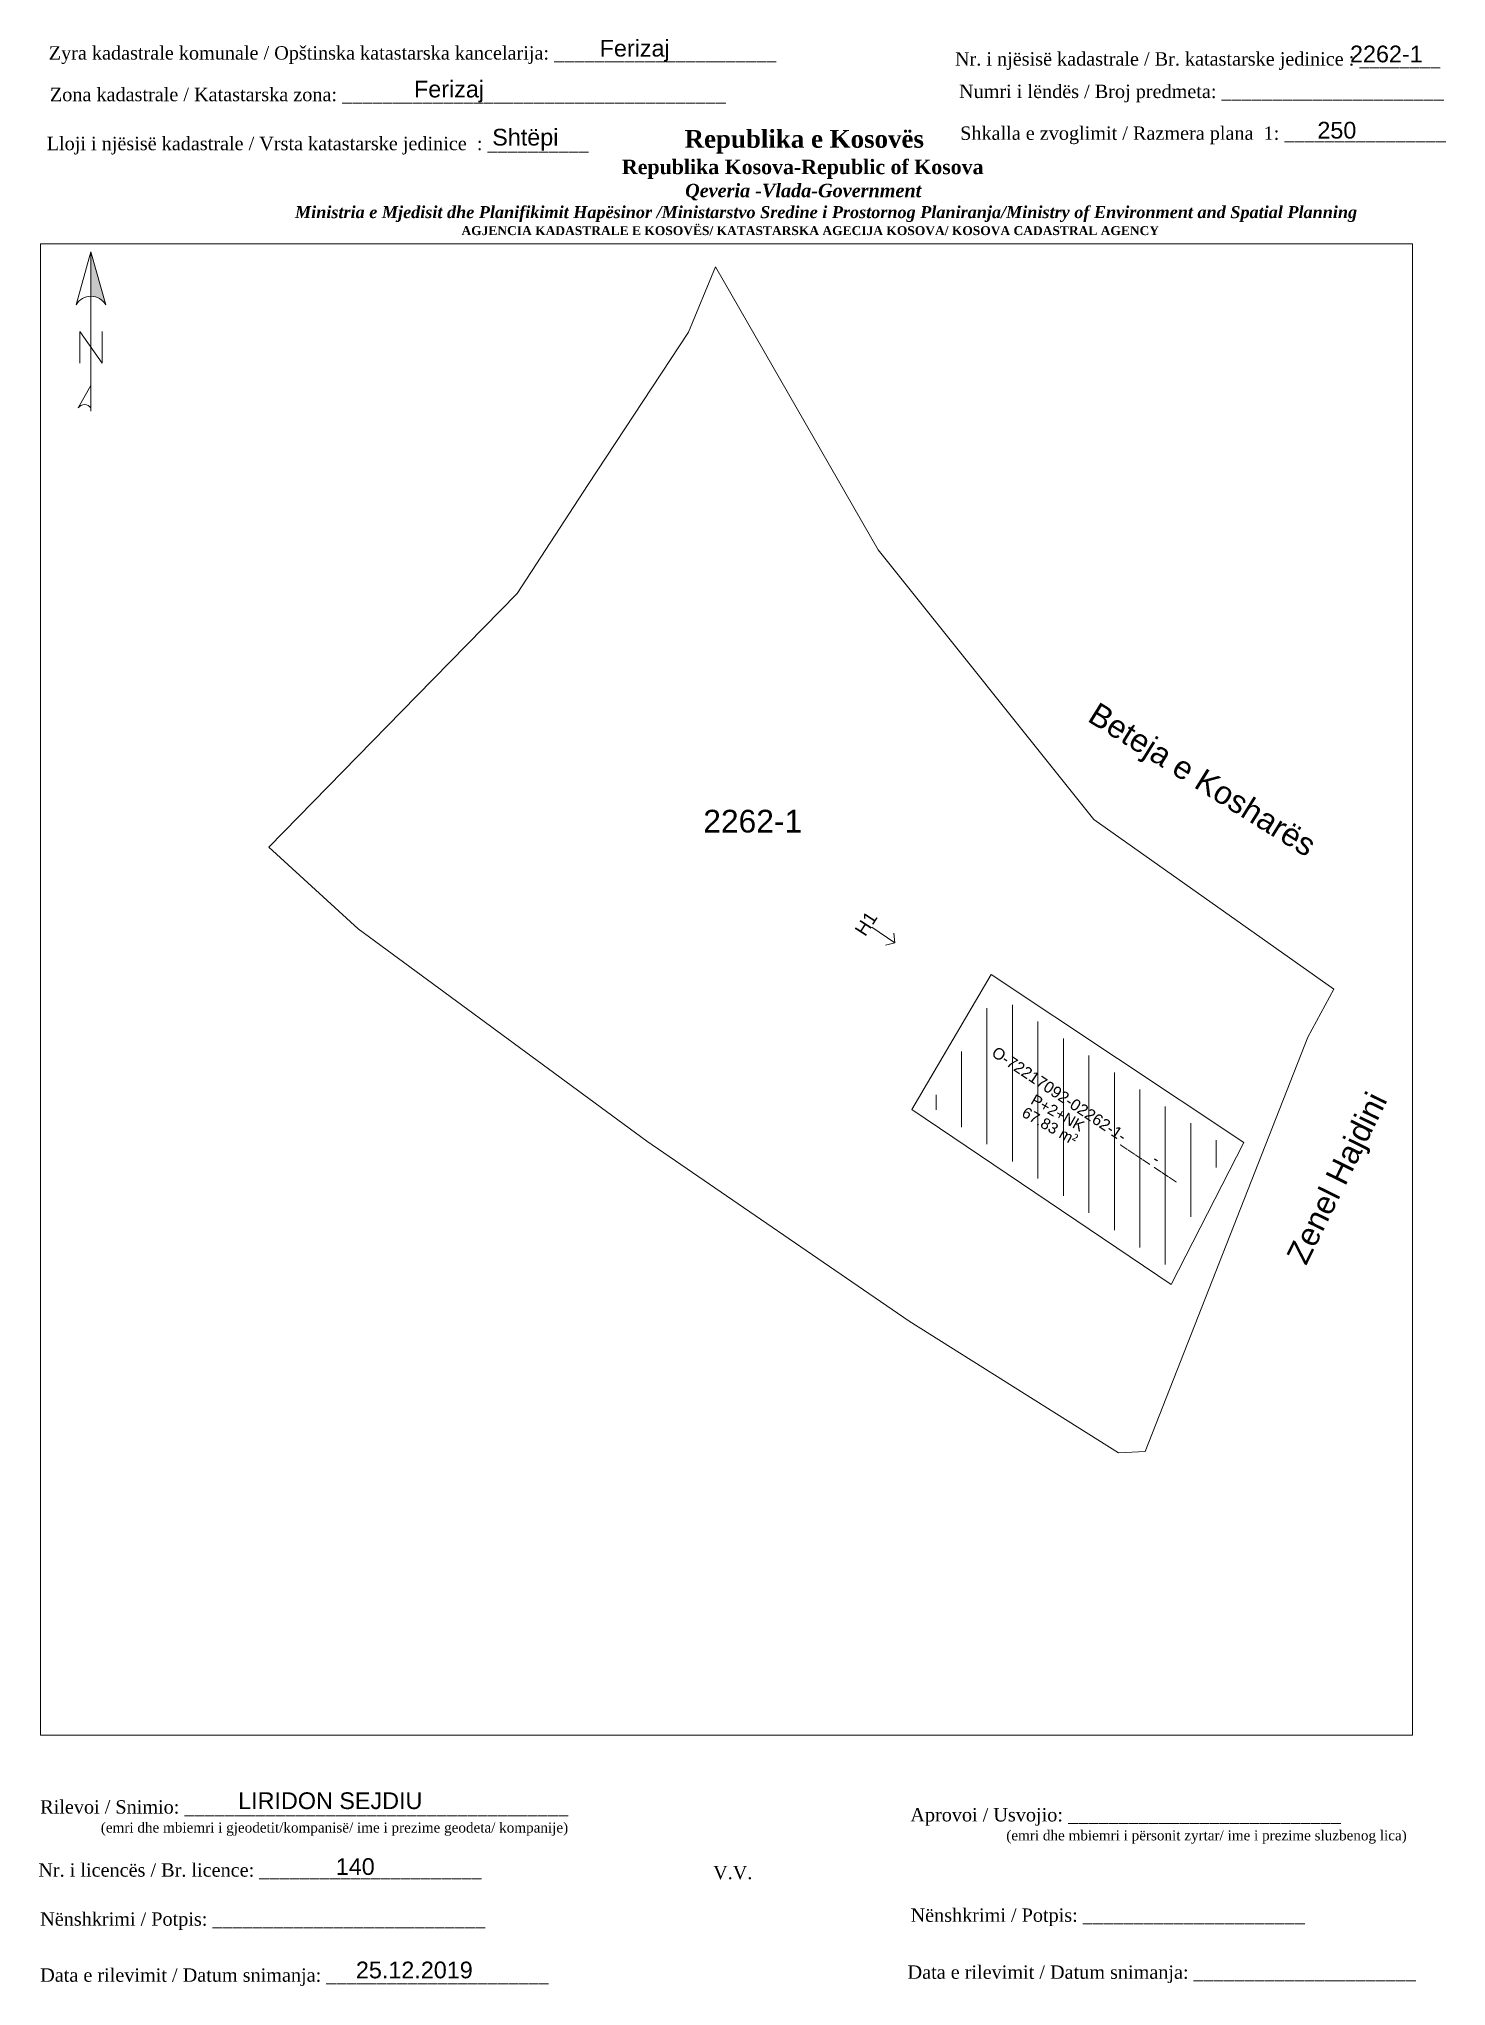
# Paper-space layout 'Shtepia' of a CAD drawing. Header units: metres, sheet in millimetres. Extents: x 0 to 211, y 0 to 291.
# The model-space entities are those that its viewports show. They can reach past a viewport. Long polylines and large blocks are cut down to what shows.
import ezdxf

# ---------------------------------------------------------------- set-up
doc = ezdxf.new("R2010")
doc.units = ezdxf.units.M
doc.layers.get('0').update_dxf_attribs({"lineweight": 0})
for name, color, linetype, lineweight in [('emrat e rrugeve', 7, 'Continuous', 0), ('hyrjet', 54, 'Continuous', 0), ('Korniza e jashtme', 7, 'Continuous', 0), ('Korniza e jashtme txt', 7, 'Continuous', 0), ('nr parc', 7, 'Continuous', 0), ('Parcela kadastrale', 7, 'Continuous', 0), ('Perdhesa', 1, 'Continuous', 0)]:
    doc.layers.add(name, color=color, linetype=linetype, lineweight=lineweight)
doc.styles.get("Standard").update_dxf_attribs({"font": 'arial.ttf'})

# ---------------------------------------------------------------- blocks, each defined once
blk = doc.blocks.new('*U54')
at = {"linetype": 'ByBlock', "lineweight": -2}
blk.add_hatch(color=0, dxfattribs=at).paths.add_polyline_path([(0, 562), (0, 301, -0.269143), (87, 250)])
at = {"color": 0, "linetype": 'ByBlock', "lineweight": -2}
for points in [[(87, 250, 0.580323), (-87, 250), (0, 562), (87, 250), (0, 562), (0, 300)], [(0, -356, 0.5), (-75, -356), (0, -225)]]:
    blk.add_lwpolyline(points, format="xyb", dxfattribs=at)
for points in [[(0, -375), (0, 562)], [(-66, -94), (-66, 94), (66, -94), (66, 94)]]:
    blk.add_lwpolyline(points, dxfattribs=at)

msp = doc.modelspace()

# ---------------------------------------------------------------- hatches: boundary and pattern name
at = {"layer": 'Perdhesa'}
h = msp.add_hatch(dxfattribs=at)
h.set_pattern_fill('ANSI31', color=256, scale=0.3, angle=45)
h.paths.add_polyline_path([(7512355.437, 4692005.451), (7512352.974, 4692001.261), (7512361.812, 4691995.299), (7512364.076, 4691999.706)])
h.paths.add_polyline_path([(7512356.131, 4692000.693), (7512358.303, 4691999.454), (7512358.784, 4692000.299), (7512356.613, 4692001.538)], flags=24)
h.paths.add_polyline_path([(7512356.474, 4692001.224), (7512358.544, 4692000.043), (7512358.965, 4692000.781), (7512356.895, 4692001.962)], flags=24)
h.paths.add_polyline_path([(7512355.005, 4692003.018), (7512362.189, 4691998.241), (7512362.675, 4691998.972), (7512355.491, 4692003.75)], flags=24)

# ---------------------------------------------------------------- linework, layer by layer
at = {"layer": 'hyrjet', "lineweight": 15, "flags": 128}
msp.add_lwpolyline([(7512351.675, 4692007.347), (7512350.813, 4692007.931), (7512351.675, 4692007.347), (7512351.318, 4692007.252), (7512351.675, 4692007.347), (7512351.635, 4692007.707)], dxfattribs=at)
at = {"layer": 'Parcela kadastrale', "flags": 128}
msp.add_lwpolyline([(7512360.038, 4691988.278), (7512352.209, 4691993.206), (7512342.393, 4691999.933), (7512331.599, 4692007.864), (7512328.259, 4692010.918), (7512333.802, 4692016.579), (7512337.549, 4692020.407), (7512340.201, 4692024.483), (7512343.95, 4692030.167), (7512344.96, 4692032.616), (7512351.049, 4692022.037), (7512359.109, 4692011.957), (7512368.079, 4692005.617), (7512367.119, 4692003.817), (7512361.028, 4691988.328), (7512360.038, 4691988.278)], dxfattribs=at)
at = {"layer": 'Perdhesa', "elevation": 615.278, "flags": 128}
msp.add_lwpolyline([(7512361.999, 4691994.569), (7512352.305, 4692001.109), (7512355.274, 4692006.16), (7512364.725, 4691999.875)], close=True, dxfattribs=at)

# ---------------------------------------------------------------- texts
at = {"layer": 'emrat e rrugeve', "attachment_point": 1}
for s, width, insert, char_height, rotation in [('Beteja e Kosharës', 10.17551, (7512359.279, 4692016.377), 0.85, 328.11749), ('\\pt4.688;O-72217092-02262-1-____-___', 6.8288, (7512355.487, 4692003.498, 619.788), 0.42619, 326.37503), ('67.83 m{\\fGaramond|b0|i0|c0|p18;\\H1.0833x;²}', 2.51217, (7512356.6, 4692001.264, 619.788), 0.41234, 330.29656), ('P+2+NK', 2.51217, (7512356.919, 4692001.706, 619.788), 0.4123, 330.29656), ('Zenel Hajdini', 7.39458, (7512366.284, 4691995.635), 0.85, 63.79242)]:
    msp.add_mtext_dynamic_manual_height_columns(s, width=width, gutter_width=0.935, heights=[0], dxfattribs=dict(at, insert=insert, char_height=char_height, rotation=rotation))
at = {"layer": 'hyrjet', "lineweight": 15}
msp.add_text('H1', height=0.5, rotation=57.12455, dxfattribs=at).set_placement((7512350.562, 4692007.552))
at = {"layer": 'nr parc', "insert": (7512344.508, 4692012.317), "char_height": 0.85, "attachment_point": 1}
msp.add_mtext_dynamic_manual_height_columns('2262-1', width=1.92907, gutter_width=0.935, heights=[0], dxfattribs=at)

psp = doc.layouts.new('Shtepia')

# ---------------------------------------------------------------- block references
at = {"xscale": 0.0254, "yscale": 0.0254, "zscale": 0.0254}
psp.add_blockref('*U54', (7.95, 245.33), dxfattribs=at)

# ---------------------------------------------------------------- texts
at = {"layer": 'Korniza e jashtme txt'}
for s, insert, char_height, width, attachment_point in [('Ferizaj', (84.04, 291.31), 2.5, 19.3474, 1), ('{\\fTimes New Roman|b0|i0|c0|p18; Zyra kadastrale komunale / Opštinska katastarska kancelarija: ______________________}', (0.89, 290.36), 2, 114.6874, 1), ('{\\fTimes New Roman|b0|i0|c0|p18;Nr. i njësisë kadastrale / Br. katastarske jedinice : ________}', (137.18, 289.46), 2, 98.5379, 1), ('2262-1', (196.26, 290.45), 2.5, 23.5616, 1), ('Ferizaj', (56.27, 285.2), 2.5, 40.037, 1), ('{\\fTimes New Roman|b0|i0|c0|p18; Zona kadastrale / Katastarska zona: ______________________________________}', (1.06, 284.14), 2, 101.8807, 1), ('{\\fTimes New Roman|b0|i0|c0|p18; Numri i lëndës / Broj predmeta: ______________________}', (137.03, 284.61), 2, 83.344, 1), ('{\\fTimes New Roman|b0|i0|c0|p18; Lloji i njësisë kadastrale / Vrsta katastarske jedinice  : __________ }', (0.58, 276.81), 2, 108.0893, 1), ('\\pi77.297;{\\fBook Antiqua|b1|i0|c0|p18;\\H1.333x;Republika e Kosovës\\fTimes New Roman|b1|i0|c0|p18;\\P\\pi67.927;\\fBook Antiqua|b1|i0|c0|p18;\\H0.8125x;Republika Kosova-Republic of Kosova\\fTimes New Roman|b1|i0|c0|p18;\\P\\pi77.378;\\fBook Antiqua|b1|i1|c0|p18;\\H0.9233x;Qeveria -Vlada-Government \\P\\pi13.032,l6,t23.033;\\fTimes New Roman|b1|i1|c0|p18;\\H0.9x;Ministria e Mjedisit dhe Planifikimit Hapësinor /Ministarstvo Sredine i Prostornog Planiranja/Ministry of Environment and Spatial Planning\\P\\pi43.931,l0,tz;\\fBook Antiqua|b1|i0|c0|p18;\\H0.7406x;AGJENCIA KADASTRALE E KOSOVËS/ KATASTARSKA AGECIJA KOSOVA/ KOSOVA CADASTRAL AGENCY}', (19.44, 277.84), 2, 191.8237, 1), ('Shtëpi', (67.97, 278.01), 2.5, 14.2476, 1), ('{\\fTimes New Roman|b0|i0|c0|p18; Shkalla e zvoglimit / Razmera plana  1: ________________}', (137.2, 278.36), 2, 98.5379, 1), ('250', (191.38, 279.05), 2.5, 19.3474, 1), ('LIRIDON SEJDIU', (29.97, 29.26), 2.5, 35.1364, 1), ('{\\fTimes New Roman|b0|i0|c0|p18; Rilevoi / Snimio: ______________________________________\\P             \\H0.75x;(emri dhe mbiemri i gjeodetit/kompanisë/ ime i prezime geodeta/ kompanije)}', (-0.39, 28.08), 2, 87.3883, 1), ('{\\fTimes New Roman|b0|i0|c0|p18; Aprovoi / Usvojio: ___________________________\\P                    \\H0.75x;(emri dhe mbiemri i përsonit zyrtar/ ime i prezime sluzbenog lica)}', (129.75, 26.91), 2, 83.344, 1), ('{\\fTimes New Roman|b0|i0|c0|p18; Nr. i licencës / Br. licence: ______________________\\P                                }', (-0.67, 18.65), 2, 83.344, 1), ('140', (44.57, 19.41), 2.5, 5.2174, 1), ('{\\fTimes New Roman|b0|i0|c0|p18;V.V.                                 }', (101.01, 18.27), 2, 9.4297, 1), ('{\\fTimes New Roman|b0|i0|c0|p18; Nënshkrimi / Potpis: ______________________\\P                                 }', (189.53, 11.9), 2, 83.344, 3), ('{\\fTimes New Roman|b0|i0|c0|p18; Nënshkrimi / Potpis: ___________________________\\P                                 }', (-0.39, 11.32), 2, 83.344, 1), ('{\\fTimes New Roman|b0|i0|c0|p18; Data e rilevimit / Datum snimanja: ______________________\\P                                 }', (-0.39, 2.94), 2, 83.344, 1), ('25.12.2019', (47.58, 3.95), 2.5, 19.3474, 1), ('{\\fTimes New Roman|b0|i0|c0|p18; Data e rilevimit / Datum snimanja: ______________________\\P                                 }', (206.1, 3.38), 2, 83.344, 3)]:
    psp.add_mtext(s, dxfattribs=dict(at, insert=insert, char_height=char_height, width=width, attachment_point=attachment_point))

# ---------------------------------------------------------------- viewports
at = {"layer": 'Korniza e jashtme', "view_target_point": (7499131.095, 4689980.516), "view_twist_angle": 360}
psp.add_viewport(center=(103.03, 149.32), size=(205.19, 222.973), view_center_point=(13214.287, 2025.086), view_height=55.7432, dxfattribs=at)

doc.saveas('drawing.dxf')
